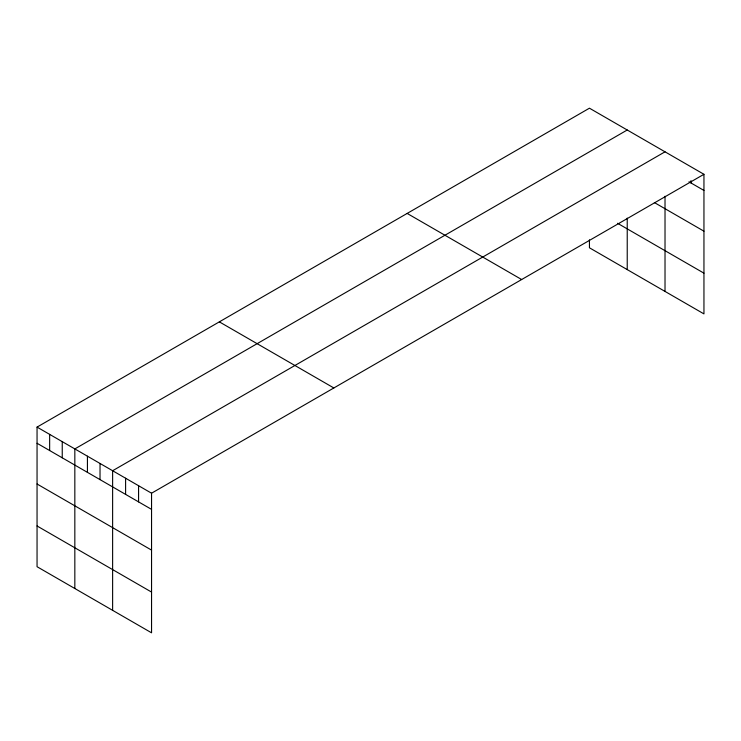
<?xml version="1.0" encoding="UTF-8"?>
<svg xmlns="http://www.w3.org/2000/svg" width="741" height="741" viewBox="0 0 741 741"><rect width="100%" height="100%" fill="white"/><g stroke="black" fill="none" stroke-linecap="round" stroke-linejoin="round"><path stroke-width="1.11" d="M703.95 174.292L151.553 493.21L151.553 632.814L37.05 566.708L37.05 427.103L589.447 108.186L703.95 174.292L703.95 313.897L589.447 247.79L589.447 239.862M627.229 129.999L74.832 448.926L74.832 588.521M665.02 151.812L112.623 470.739L112.623 610.343M688.973 181.804L703.95 190.446M654.359 202.552L703.95 231.183M617.54 223.273L703.95 273.16M407.152 213.427L521.655 279.533M219.345 321.863L333.848 387.969M37.05 427.103L151.553 493.21M37.05 443.266L151.553 509.373M37.05 484.003L151.553 550.109M37.05 525.971L151.553 592.078M690.973 180.647L690.973 182.953M665.02 196.263L665.02 291.417M627.229 218.104L627.229 269.604M138.576 485.726L138.576 501.879M125.599 478.232L125.599 494.386M100.026 463.468L100.026 479.622M87.429 456.197L87.429 472.35M62.244 441.645L62.244 457.808M49.647 434.374L49.647 450.537"/></g></svg>
